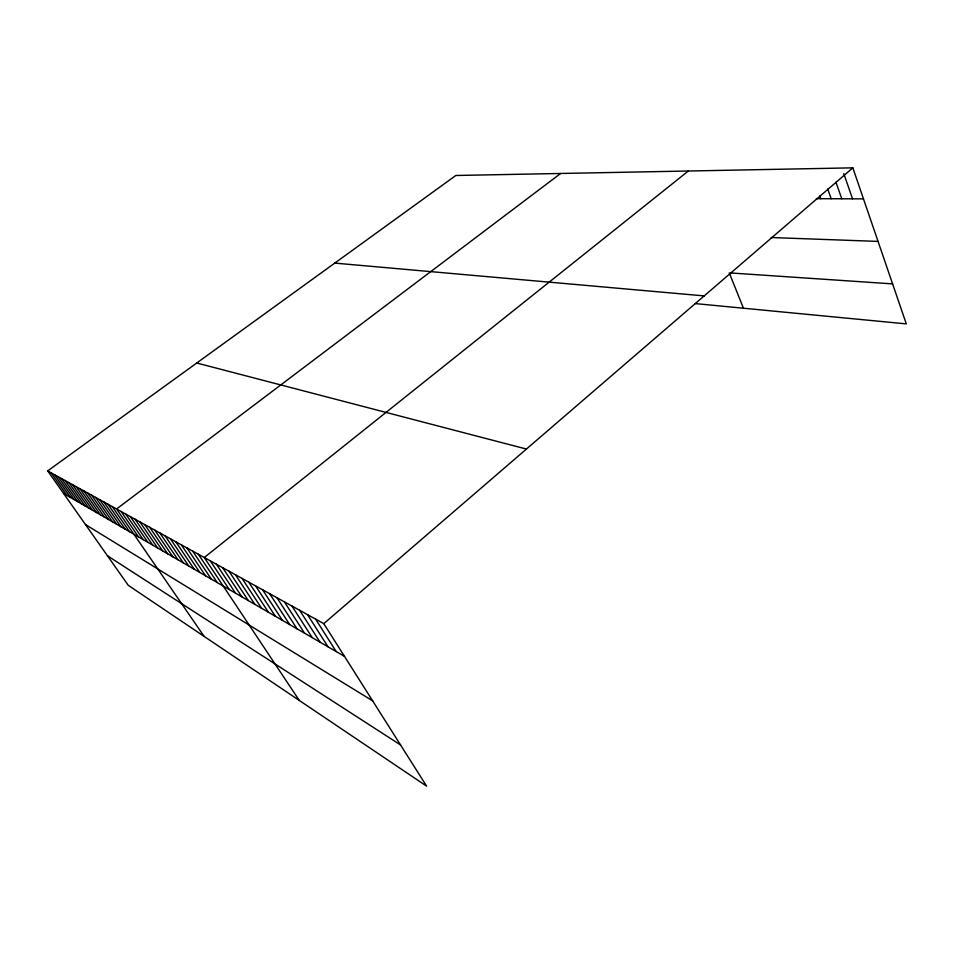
<?xml version="1.0" encoding="UTF-8"?>
<svg xmlns="http://www.w3.org/2000/svg" width="954" height="954" viewBox="0 0 954 954"><rect width="100%" height="100%" fill="white"/><g stroke="black" fill="none" stroke-linecap="round" stroke-linejoin="round"><path stroke-width="1.43" d="M852.84 167.844L455.821 175.488L47.7 470.894L323.788 623.642L852.84 167.844L906.3 323.883L694.882 303.551M688.359 171.004L204.275 557.518L299.282 700.451M560.63 173.473L116.579 509.007L204.096 636.378M816.374 198.67L863.477 198.873M771.226 237.522L878.038 241.41M730.669 272.963L892.598 283.887M334.771 263.101L704.195 295.907M196.751 363.009L526.429 449.06M63.596 493.468L344.477 656.34M85.478 524.557L372.632 700.844M107.468 555.788L400.537 744.943M54.521 474.675L70.572 497.511M51.087 472.767L67.054 495.484M47.7 470.894L128.277 585.339L426.617 786.156L323.788 623.642M65.111 480.53L81.388 503.784M61.533 478.55L77.727 501.673M58.003 476.595L74.126 499.574M76.141 486.635L92.657 510.33M72.421 484.572L88.853 508.112M68.736 482.533L85.097 505.942M83.773 490.845L100.444 514.838M79.933 488.722L96.533 512.56M95.627 497.404L112.548 521.85M91.608 495.186L108.458 519.477M87.661 493.003L104.427 517.14M103.819 501.947L120.908 526.703M99.693 499.657L116.698 524.259M112.262 506.61L129.529 531.7M108.005 504.261L125.189 529.184M125.666 514.027L143.195 539.63M121.086 511.499L138.533 536.923M135.051 519.214L152.759 545.175M130.316 516.603L147.942 542.373M144.734 524.581L162.633 550.899M139.856 521.874L157.66 548.013M154.751 530.114L172.829 556.814M149.706 527.323L167.689 553.833M165.102 535.85L183.371 562.92M159.878 532.952L178.052 559.843M170.408 538.783L188.773 566.056M181.308 544.806L199.863 572.483M175.81 541.765L194.27 569.24M192.589 551.054L211.347 579.138M186.901 547.906L205.551 575.787M198.384 554.262L217.238 582.56M210.285 560.845L229.33 589.572M216.403 564.219L235.555 593.173M228.972 571.184L248.326 600.579M222.628 567.666L241.875 596.846M235.435 574.761L254.897 604.395M242.03 578.398L261.587 608.27M255.589 585.911L275.348 616.248M248.744 582.119L268.408 612.229M262.577 589.775L282.432 620.362M269.696 593.71L289.658 624.548M276.958 597.729L297.028 628.817M291.924 606.005L312.208 637.618M284.364 601.831L304.541 633.182M299.651 610.286L320.031 642.161M307.522 614.638L328.009 646.788M315.571 619.086L336.154 651.51M729.25 272.868L743.44 308.214M819.784 195.964L820.762 198.682M827.762 189.107L831.172 198.73M835.931 182.131L841.762 198.778M843.801 173.652L852.53 198.826"/></g></svg>
